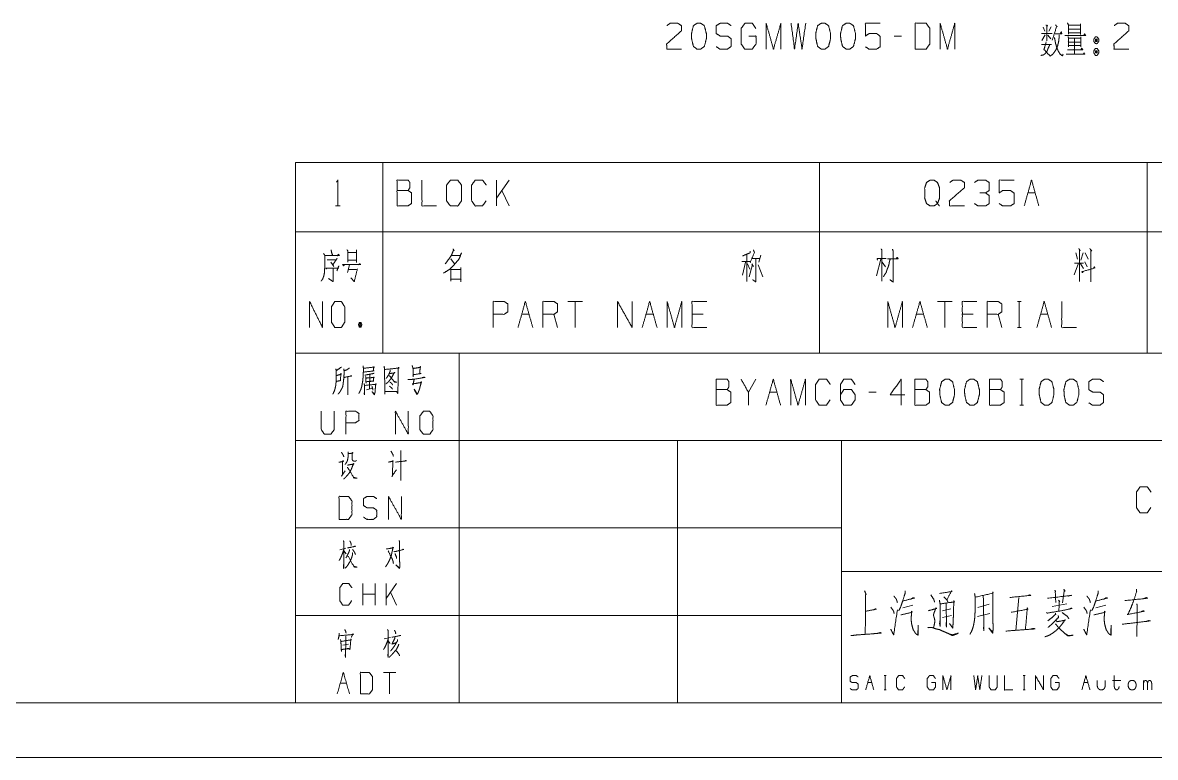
# Model space of a CAD drawing. Header units: millimetres. Extents: x 0 to 420, y 0 to 297.
# Drawn here: x 210 to 313.8, y 0 to 67.3 of the extents above; entities that cross this region are included whole.
import ezdxf

# ---------------------------------------------------------------- set-up
doc = ezdxf.new("R2010")
doc.units = ezdxf.units.MM
doc.layers.add('101', color=7, linetype='Continuous', true_color=0xffffff)

msp = doc.modelspace()

# ---------------------------------------------------------------- linework, layer by layer
at = {"layer": '101', "color": 72, "linetype": 'Continuous', "lineweight": 18}
for p, q in [((303.49, 66.84), (303.65, 66.49)), ((304.23, 66.89), (304, 66.49)), ((290.5, 66.04), (289.83, 66.04)), ((303.68, 66.14), (303.37, 65.64)), ((303.91, 66.11), (304.2, 65.79)), ((303.33, 65.26), (304.25, 65.26)), ((235, 54.46), (235, 48.11)), ((235, 54.46), (243, 54.46)), ((243, 54.46), (243, 48.11)), ((243, 54.46), (283, 54.46)), ((283, 54.46), (283, 48.11)), ((283, 54.46), (313, 54.46)), ((313, 54.46), (313, 48.11)), ((313, 54.46), (338, 54.46)), ((253.41, 50.48), (253.41, 52.85)), ((254.57, 52.85), (253.41, 51.2)), ((254.57, 50.48), (253.9, 51.9)), ((302.09, 51.68), (302.76, 51.68)), ((238.67, 50.48), (239.09, 50.48)), ((235, 48.11), (243, 48.11)), ((235, 48.11), (235, 37)), ((243, 48.11), (243, 37)), ((243, 48.11), (283, 48.11)), ((283, 48.11), (283, 37)), ((283, 48.11), (313, 48.11)), ((313, 48.11), (313, 37)), ((313, 48.11), (338, 48.11)), ((239.76, 46.22), (240.58, 46.22)), ((240.59, 46.45), (240.59, 45.3)), ((276.35, 46.08), (276.35, 43.55)), ((276.78, 45.68), (277.56, 45.68)), ((277.63, 45.98), (277.45, 45.35)), ((306.49, 46.18), (306.62, 45.6)), ((307.15, 46.18), (306.94, 45.53)), ((307.33, 46.2), (307.61, 45.62)), ((239.76, 45.53), (240.58, 45.53)), ((239.95, 45.08), (239.76, 44.38)), ((239.81, 44.65), (240.59, 44.65)), ((249.23, 45.65), (249.55, 45.17)), ((275.88, 45.4), (276.64, 45.4)), ((276.21, 45.35), (275.95, 44.13)), ((276.39, 45.17), (276.6, 44.7)), ((276.87, 45.12), (276.55, 44)), ((276.8, 45.17), (276.94, 44.95)), ((277.38, 45.08), (277.79, 43.98)), ((288.6, 45.62), (288.21, 44.08)), ((288.74, 45.35), (289.04, 44.9)), ((306.72, 45.25), (306.32, 44.17)), ((306.37, 45.25), (307.18, 45.25)), ((306.87, 45.25), (307.18, 44.77)), ((307.31, 45.37), (307.52, 44.92)), ((261.28, 41.74), (259.94, 41.74)), ((260.61, 41.74), (260.61, 39.36)), ((295.14, 41.74), (293.8, 41.74)), ((294.47, 41.74), (294.47, 39.36)), ((301.12, 41.74), (301.46, 41.74)), ((301.3, 41.74), (301.3, 39.36)), ((255.72, 40.56), (256.39, 40.56)), ((259, 39.36), (258.67, 40.56)), ((267.1, 40.56), (267.77, 40.56)), ((272.33, 40.56), (271.32, 40.56)), ((291.86, 40.56), (292.53, 40.56)), ((297.08, 40.56), (296.08, 40.56)), ((299.7, 39.36), (299.36, 40.56)), ((303.24, 40.56), (303.91, 40.56)), ((240.85, 39.81), (240.99, 39.39)), ((301.12, 39.36), (301.46, 39.36)), ((235, 37), (243, 37)), ((243, 37), (283, 37)), ((283, 37), (313, 37)), ((313, 37), (338, 37)), ((241.79, 35.05), (241.78, 33.74)), ((277.15, 34.62), (276.48, 33.44)), ((301.35, 34.62), (301.68, 34.62)), ((301.52, 34.62), (301.52, 32.24)), ((241.5, 33.66), (242.04, 33.81)), ((278.42, 33.44), (279.09, 33.44)), ((288.2, 33.44), (287.53, 33.44)), ((301.35, 32.24), (301.68, 32.24)), ((239.62, 19.15), (239.06, 19.01)), ((239.43, 18.9), (239.63, 18.63)), ((241.17, 13.94), (241.17, 15.91)), ((242.28, 13.94), (242.28, 15.91)), ((243.29, 13.94), (243.29, 15.91)), ((244.25, 15.91), (243.29, 14.54)), ((242.28, 14.94), (241.17, 14.94)), ((244.25, 13.94), (243.7, 15.12)), ((301.25, 14.63), (300.98, 11.62)), ((290.64, 13.69), (291.54, 13.94)), ((294.25, 13.42), (295.03, 13.59)), ((298.54, 14.01), (297.49, 13.73)), ((304.3, 13.8), (305.66, 14.04)), ((308.32, 13.69), (309.22, 13.94)), ((294.25, 12.8), (295.08, 13)), ((297.47, 12.9), (298.59, 13.18)), ((243.7, 10.96), (243.12, 10.84)), ((243.49, 10.67), (243.68, 10.43)), ((239.32, 10.28), (239.85, 10.36)), ((244.18, 7.77), (243.07, 7.77)), ((243.62, 7.77), (243.62, 5.8)), ((288.91, 7.48), (289.1, 7.48)), ((289.01, 7.48), (289.01, 6.17)), ((301.64, 7.48), (301.83, 7.48)), ((301.74, 7.48), (301.74, 6.17)), ((239.1, 6.79), (239.66, 6.79)), ((287.41, 6.84), (287.78, 6.84)), ((307.21, 6.84), (307.58, 6.84)), ((309.85, 7.04), (310.59, 7.04)), ((312.68, 6.17), (312.68, 7.04)), ((288.91, 6.17), (289.1, 6.17)), ((301.64, 6.17), (301.83, 6.17))]:
    msp.add_line(p, q, dxfattribs=at)
at = {"layer": '101', "color": 133, "linetype": 'Continuous', "lineweight": 18}
for p, q in [((235, 37), (415, 37)), ((235, 37), (235, 5)), ((250, 37), (250, 5)), ((235, 29), (415, 29)), ((270, 29), (270, 5)), ((285, 29), (285, 5)), ((235, 21), (285, 21)), ((285, 17), (394, 17)), ((235, 13), (285, 13)), ((25, 5), (415, 5)), ((235, 5), (415, 5)), ((0, 0), (420, 0))]:
    msp.add_line(p, q, dxfattribs=at)
at = {"layer": '101', "color": 72, "linetype": 'Continuous', "lineweight": 18}
for points, knots in [([(269.01, 66.99), (269.32, 67.21), (270.01, 67.21), (270.35, 66.99), (270.35, 66.51), (268.99, 65.31), (269.01, 64.84), (270.35, 64.84)], [0, 0, 0.069691, 0.192979, 0.265274, 0.350227, 0.674741, 0.759752, 1, 1]), ([(272.11, 64.84), (272.45, 65.09), (272.63, 65.79), (272.63, 66.26), (272.45, 66.99), (272.11, 67.21), (271.78, 67.21), (271.44, 66.99), (271.27, 66.26), (271.28, 65.79), (271.44, 65.09), (271.78, 64.84), (272.11, 64.84)], [0, 0, 0.067527, 0.183972, 0.260584, 0.380942, 0.446141, 0.500308, 0.565504, 0.685864, 0.762529, 0.878309, 0.945834, 1, 1]), ([(273.54, 65.06), (273.88, 64.84), (274.57, 64.84), (274.9, 65.09), (274.9, 65.79), (274.57, 66.04), (273.9, 66.04), (273.54, 66.26), (273.54, 66.99), (273.9, 67.21), (274.57, 67.21), (274.9, 66.99)], [0, 0, 0.068036, 0.184054, 0.25452, 0.372335, 0.4428, 0.555843, 0.62637, 0.748393, 0.81892, 0.931964, 1, 1]), ([(276.51, 66.04), (277.18, 66.04), (277.18, 65.31), (276.84, 64.84), (276.15, 64.84), (275.82, 65.31), (275.82, 66.74), (276.17, 67.21), (276.83, 67.21), (277.16, 66.74)], [0, 0, 0.103295, 0.214796, 0.304262, 0.410275, 0.49974, 0.718896, 0.809956, 0.910534, 1, 1]), ([(278.11, 64.84), (278.11, 67.21), (278.78, 64.84), (279.46, 67.21), (279.46, 64.84)], [0, 0, 0.245192, 0.5, 0.754808, 1, 1]), ([(280.39, 67.21), (280.71, 64.84), (281.04, 67.21), (281.4, 64.84), (281.73, 67.21)], [0, 0, 0.249745, 0.499742, 0.750003, 1, 1]), ([(283.5, 64.84), (283.83, 65.09), (284.01, 65.79), (284.01, 66.26), (283.83, 66.99), (283.5, 67.21), (283.16, 67.21), (282.82, 66.99), (282.65, 66.26), (282.67, 65.79), (282.82, 65.09), (283.16, 64.84), (283.5, 64.84)], [0, 0, 0.067527, 0.183972, 0.260584, 0.380942, 0.446141, 0.500308, 0.565504, 0.685864, 0.762529, 0.878309, 0.945834, 1, 1]), ([(285.77, 64.84), (286.11, 65.09), (286.29, 65.79), (286.29, 66.26), (286.11, 66.99), (285.77, 67.21), (285.44, 67.21), (285.1, 66.99), (284.92, 66.26), (284.94, 65.79), (285.1, 65.09), (285.44, 64.84), (285.77, 64.84)], [0, 0, 0.067527, 0.183972, 0.260584, 0.380944, 0.446143, 0.500306, 0.565505, 0.685864, 0.762529, 0.87831, 0.945837, 1, 1]), ([(287.2, 65.06), (287.54, 64.84), (288.23, 64.84), (288.56, 65.06), (288.56, 66.01), (288.23, 66.26), (287.54, 66.26), (287.2, 66.04), (287.2, 67.21), (288.56, 67.21)], [0, 0, 0.062227, 0.168342, 0.230571, 0.376816, 0.441267, 0.547382, 0.609609, 0.79049, 1, 1]), ([(291.77, 64.84), (292.76, 64.84), (293.11, 65.31), (293.11, 66.74), (292.76, 67.21), (291.77, 67.21), (291.77, 64.84)], [0, 0, 0.142136, 0.227161, 0.43179, 0.516815, 0.658951, 1, 1]), ([(294.05, 64.84), (294.05, 67.21), (294.72, 64.84), (295.39, 67.21), (295.39, 64.84)], [0, 0, 0.245192, 0.5, 0.754808, 1, 1]), ([(303.74, 67.04), (303.9, 66.96), (303.83, 67.01), (303.83, 65.61), (303.83, 66.26), (303.33, 66.26), (304.32, 66.26)], [0, 0, 0.046313, 0.069117, 0.437817, 0.608999, 0.739332, 1, 1]), ([(304.62, 67.06), (304.78, 66.89), (304.73, 66.94), (304.32, 65.66)], [0, 0, 0.143532, 0.187763, 1, 1]), ([(304.59, 66.24), (305.19, 66.24), (305.15, 66.44), (305.08, 66.31)], [0, 0, 0.634143, 0.848463, 1, 1]), ([(305.71, 67.24), (305.8, 67.06), (305.8, 66.21), (305.8, 66.34), (306.9, 66.34), (306.9, 66.19), (306.9, 67.16), (306.9, 67.04), (305.8, 67.04), (306.9, 67.04), (306.9, 66.66), (305.8, 66.66)], [0, 0, 0.027307, 0.1457, 0.163111, 0.315748, 0.336641, 0.472445, 0.489856, 0.642493, 0.79513, 0.847363, 1, 1]), ([(309.98, 66.99), (310.3, 67.21), (310.99, 67.21), (311.33, 66.99), (311.33, 66.51), (309.97, 65.31), (309.98, 64.84), (311.33, 64.84)], [0, 0, 0.069691, 0.192976, 0.265274, 0.350227, 0.67474, 0.759752, 1, 1]), ([(303.77, 65.51), (303.56, 64.81), (304.09, 64.24)], [0, 0, 0.48324, 1, 1]), ([(304.94, 66.14), (304.94, 65.84), (304.9, 65.51), (304.81, 65.16), (304.67, 64.81), (304.51, 64.56), (304.34, 64.34), (304.09, 64.19)], [0, 0, 0.134098, 0.280225, 0.44158, 0.610312, 0.742764, 0.870658, 1, 1]), ([(304.51, 65.91), (304.57, 65.66), (304.62, 65.36), (304.73, 65.01), (304.87, 64.66), (305.03, 64.39), (305.26, 64.21), (305.31, 64.39)], [0, 0, 0.122115, 0.267689, 0.442436, 0.622811, 0.774617, 0.912627, 1, 1]), ([(305.48, 66.09), (307.37, 66.09), (307.29, 66.24), (307.2, 66.09)], [0, 0, 0.844514, 0.922255, 1, 1]), ([(305.77, 65.99), (305.8, 65.86), (305.8, 65.04), (305.8, 65.16), (306.93, 65.16), (306.93, 65.04), (306.93, 65.96), (306.93, 65.84), (305.8, 65.84), (305.8, 65.49), (306.93, 65.49), (306.37, 65.49), (306.37, 65.84), (306.37, 64.34), (306.37, 64.79), (305.7, 64.79), (307.11, 64.79), (307.02, 64.94), (306.95, 64.79)], [0, 0, 0.011506, 0.084582, 0.095654, 0.195851, 0.206923, 0.288856, 0.299928, 0.400126, 0.431127, 0.531325, 0.581424, 0.612426, 0.745291, 0.78515, 0.844642, 0.96989, 0.985312, 1, 1]), ([(308.43, 65.96), (308.27, 65.96), (308.13, 65.76), (308.13, 65.54), (308.27, 65.34), (308.43, 65.34), (308.57, 65.54), (308.57, 65.76), (308.43, 65.96)], [0, 0, 0.091013, 0.231147, 0.359873, 0.500007, 0.59102, 0.731147, 0.859873, 1, 1]), ([(308.43, 65.54), (308.43, 65.76), (308.27, 65.76)], [0, 0, 0.585813, 1, 1]), ([(308.27, 65.54), (308.43, 65.54), (308.27, 65.76), (308.27, 65.54)], [0, 0, 0.241164, 0.658904, 1, 1]), ([(304.07, 65.19), (303.93, 64.89), (303.84, 64.66), (303.68, 64.44), (303.52, 64.31), (303.26, 64.26)], [0, 0, 0.251052, 0.434043, 0.642634, 0.795771, 1, 1]), ([(305.59, 64.39), (307.3, 64.39), (307.22, 64.49), (307.14, 64.34)], [0, 0, 0.851381, 0.917656, 1, 1]), ([(308.57, 64.69), (308.43, 64.91), (308.27, 64.91), (308.13, 64.69), (308.13, 64.49), (308.27, 64.26), (308.43, 64.26), (308.57, 64.49), (308.57, 64.69)], [0, 0, 0.149195, 0.238509, 0.38771, 0.5, 0.649201, 0.738515, 0.88771, 1, 1]), ([(308.43, 64.69), (308.27, 64.69), (308.43, 64.49), (308.43, 64.69)], [0, 0, 0.25882, 0.6746, 1, 1]), ([(308.27, 64.69), (308.27, 64.49), (308.43, 64.49)], [0, 0, 0.556982, 1, 1]), ([(238.74, 52.65), (238.88, 52.85), (238.88, 50.48)], [0, 0, 0.093491, 1, 1]), ([(244.3, 51.9), (244.3, 52.85), (245.31, 52.85), (245.47, 52.63), (245.47, 52.15), (245.31, 51.9), (244.3, 51.9), (244.3, 50.48), (245.29, 50.48), (245.62, 50.7), (245.62, 51.68), (245.31, 51.9)], [0, 0, 0.115917, 0.238846, 0.272468, 0.330427, 0.366584, 0.489512, 0.663388, 0.78416, 0.833484, 0.952452, 1, 1]), ([(246.58, 52.85), (246.58, 50.48), (247.92, 50.48)], [0, 0, 0.638733, 1, 1]), ([(249.19, 50.48), (249.86, 50.48), (250.2, 50.95), (250.2, 52.38), (249.86, 52.85), (249.19, 52.85), (248.83, 52.38), (248.83, 50.95), (249.19, 50.48)], [0, 0, 0.102684, 0.191619, 0.409477, 0.498411, 0.601095, 0.691619, 0.909477, 1, 1]), ([(252.45, 50.95), (252.12, 50.48), (251.46, 50.48), (251.13, 50.95), (251.13, 52.38), (251.46, 52.85), (252.14, 52.85), (252.47, 52.38)], [0, 0, 0.11457, 0.243368, 0.357935, 0.638584, 0.753151, 0.88543, 1, 1]), ([(293.65, 50.95), (293.81, 50.7), (293.48, 50.48), (293.14, 50.48), (292.8, 50.7), (292.63, 51.18), (292.63, 52.15), (292.8, 52.63), (293.14, 52.85), (293.48, 52.85), (293.81, 52.63), (293.99, 52.15), (293.99, 51.2), (293.81, 50.7), (293.99, 50.48)], [0, 0, 0.043279, 0.102317, 0.151367, 0.210407, 0.284429, 0.426831, 0.500853, 0.559894, 0.608944, 0.667982, 0.742004, 0.880755, 0.958211, 1, 1]), ([(294.92, 52.63), (295.24, 52.85), (295.93, 52.85), (296.27, 52.63), (296.27, 52.15), (294.9, 50.95), (294.92, 50.48), (296.27, 50.48)], [0, 0, 0.069691, 0.192979, 0.265274, 0.350227, 0.674741, 0.759752, 1, 1]), ([(298.21, 51.68), (298.54, 51.9), (298.54, 52.63), (298.21, 52.85), (297.52, 52.85), (297.18, 52.63)], [0, 0, 0.153872, 0.429851, 0.583723, 0.846122, 1, 1]), ([(299.46, 50.7), (299.79, 50.48), (300.48, 50.48), (300.82, 50.7), (300.82, 51.65), (300.48, 51.9), (299.79, 51.9), (299.46, 51.68), (299.46, 52.85), (300.82, 52.85)], [0, 0, 0.062229, 0.168345, 0.230571, 0.376816, 0.441264, 0.547379, 0.609609, 0.79049, 1, 1]), ([(297.2, 50.7), (297.52, 50.48), (298.21, 50.48), (298.54, 50.7), (298.54, 51.43), (298.21, 51.68), (297.69, 51.68)], [0, 0, 0.124123, 0.34369, 0.472445, 0.703376, 0.836727, 1, 1]), ([(237.56, 46.13), (237.69, 45.95), (237.66, 44.45), (237.59, 44.08), (237.48, 43.78), (237.34, 43.6)], [0, 0, 0.081566, 0.649824, 0.793832, 0.914832, 1, 1]), ([(237.7, 45.95), (239.01, 45.95), (238.93, 46.08), (238.85, 45.9)], [0, 0, 0.79327, 0.883171, 1, 1]), ([(237.89, 45.55), (238.71, 45.55), (238.8, 45.68), (238.41, 45.08), (238.5, 44.95), (238.22, 45.35)], [0, 0, 0.349352, 0.41636, 0.723317, 0.790325, 1, 1]), ([(238.25, 46.45), (238.36, 46), (238.39, 46.08), (238.35, 45.9)], [0, 0, 0.638265, 0.750293, 1, 1]), ([(239.7, 46.47), (239.78, 46.38), (239.78, 45.35)], [0, 0, 0.110318, 1, 1]), ([(249.32, 45.95), (250.08, 45.95), (250.2, 46.18), (249.97, 45.6), (249.55, 45.12), (249.14, 44.7), (248.56, 44.33)], [0, 0, 0.213824, 0.286066, 0.460275, 0.639447, 0.80491, 1, 1]), ([(249.43, 46.55), (249.53, 46.38), (249.48, 46.45), (249.28, 45.98), (249.05, 45.62), (248.7, 45.17)], [0, 0, 0.113643, 0.164652, 0.449685, 0.682203, 1, 1]), ([(276.64, 46.35), (276.64, 46.2), (275.95, 45.9)], [0, 0, 0.166335, 1, 1]), ([(276.94, 46.47), (277.03, 46.22), (276.64, 45.28)], [0, 0, 0.205285, 1, 1]), ([(277.15, 45.68), (277.15, 43.53), (276.87, 43.73)], [0, 0, 0.861245, 1, 1]), ([(288.3, 45.53), (288.28, 45.68), (289.1, 45.68)], [0, 0, 0.156667, 1, 1]), ([(288.64, 46.55), (288.71, 46.45), (288.71, 43.6)], [0, 0, 0.041199, 1, 1]), ([(289.22, 45.65), (290.21, 45.65), (290.12, 45.78), (290.01, 45.65)], [0, 0, 0.757413, 0.874554, 1, 1]), ([(289.68, 46.53), (289.73, 46.38), (289.73, 43.53), (289.43, 43.73)], [0, 0, 0.047209, 0.892896, 1, 1]), ([(306.76, 46.58), (306.87, 46.38), (306.81, 46.45), (306.81, 43.55)], [0, 0, 0.070344, 0.098885, 1, 1]), ([(307.75, 46.58), (307.93, 46.38), (307.86, 46.45), (307.86, 43.53)], [0, 0, 0.081006, 0.11229, 1, 1]), ([(237.91, 44.83), (237.81, 44.7), (237.77, 44.8), (238.91, 44.8), (238.96, 45), (238.79, 44.55)], [0, 0, 0.074524, 0.127161, 0.67261, 0.770465, 1, 1]), ([(238.44, 44.83), (238.44, 43.55), (238.03, 43.83)], [0, 0, 0.721581, 1, 1]), ([(239.46, 45.08), (239.41, 45), (239.32, 45.12), (240.97, 45.12), (240.87, 45.2), (240.76, 45.08)], [0, 0, 0.040633, 0.112439, 0.86841, 0.923643, 1, 1]), ([(240.67, 44.73), (240.37, 43.55), (240.07, 43.9)], [0, 0, 0.725031, 1, 1]), ([(249.16, 44.8), (249.21, 44.73), (249.21, 43.6), (249.21, 43.78), (250.15, 43.78), (250.15, 43.55), (250.15, 44.83), (250.15, 44.65), (249.25, 44.65)], [0, 0, 0.018725, 0.248079, 0.283757, 0.474741, 0.520613, 0.780549, 0.816226, 1, 1]), ([(289.47, 45.62), (289.4, 45.37), (289.36, 45.15), (289.29, 44.9), (289.18, 44.65), (289.1, 44.38), (288.95, 44.17), (288.85, 43.98)], [0, 0, 0.146031, 0.274053, 0.420084, 0.572724, 0.735083, 0.872755, 1, 1]), ([(307.15, 44.5), (307.1, 44.38), (306.99, 44.45), (308.23, 44.8), (308.17, 44.92), (308.1, 44.77)], [0, 0, 0.073272, 0.143369, 0.837239, 0.91051, 1, 1]), ([(236.28, 39.36), (236.28, 41.74), (237.47, 39.36), (237.47, 41.74)], [0, 0, 0.320621, 0.679379, 1, 1]), ([(238.6, 39.36), (239.2, 39.36), (239.5, 39.84), (239.5, 41.26), (239.2, 41.74), (238.6, 41.74), (238.29, 41.26), (238.29, 39.84), (238.6, 39.36)], [0, 0, 0.094594, 0.183574, 0.409674, 0.498654, 0.593248, 0.683574, 0.909674, 1, 1]), ([(253.11, 39.36), (253.11, 41.74), (254.11, 41.74), (254.45, 41.51), (254.45, 40.79), (254.1, 40.56), (253.11, 40.56)], [0, 0, 0.401146, 0.571314, 0.639588, 0.762043, 0.832817, 1, 1]), ([(257.66, 39.36), (257.66, 41.74), (258.67, 41.74), (259, 41.51), (259, 40.79), (258.67, 40.56), (257.66, 40.56)], [0, 0, 0.400952, 0.571034, 0.639278, 0.761674, 0.829918, 1, 1]), ([(264.49, 39.36), (264.49, 41.74), (265.83, 39.36), (265.83, 41.74)], [0, 0, 0.317574, 0.682426, 1, 1]), ([(269.04, 39.36), (269.04, 41.74), (269.71, 39.36), (270.38, 41.74), (270.38, 39.36)], [0, 0, 0.245192, 0.5, 0.754808, 1, 1]), ([(272.66, 39.36), (271.32, 39.36), (271.32, 41.74), (272.66, 41.74)], [0, 0, 0.26539, 0.73461, 1, 1]), ([(289.25, 39.36), (289.25, 41.74), (289.92, 39.36), (290.59, 41.74), (290.59, 39.36)], [0, 0, 0.245192, 0.5, 0.754808, 1, 1]), ([(297.42, 39.36), (296.08, 39.36), (296.08, 41.74), (297.42, 41.74)], [0, 0, 0.26539, 0.73461, 1, 1]), ([(298.35, 39.36), (298.35, 41.74), (299.36, 41.74), (299.7, 41.51), (299.7, 40.79), (299.36, 40.56), (298.35, 40.56)], [0, 0, 0.400952, 0.571034, 0.639278, 0.761674, 0.829918, 1, 1]), ([(305.18, 41.74), (305.18, 39.36), (306.53, 39.36)], [0, 0, 0.638733, 1, 1]), ([(240.85, 39.39), (240.99, 39.39), (241.07, 39.61), (240.99, 39.81), (240.85, 39.81), (240.77, 39.61), (240.85, 39.39), (240.99, 39.81)], [0, 0, 0.086283, 0.23189, 0.363169, 0.449452, 0.580731, 0.726338, 1, 1]), ([(239.2, 35.73), (239.14, 35.69), (238.72, 35.4), (238.69, 35.58), (238.73, 35.4), (238.73, 34.83), (238.72, 34.47), (238.7, 34.23), (238.67, 33.99), (238.62, 33.77), (238.56, 33.55), (238.48, 33.39), (238.42, 33.26)], [0, 0, 0.024363, 0.186803, 0.243942, 0.302154, 0.485023, 0.597668, 0.675195, 0.753199, 0.825098, 0.898191, 0.953346, 1, 1]), ([(239.94, 35.64), (239.69, 35.47), (239.45, 35.4), (239.42, 35.58), (239.45, 35.31), (239.44, 35.05), (239.42, 34.76), (239.4, 34.52), (239.37, 34.3), (239.34, 34.05), (239.3, 33.88), (239.22, 33.74), (239.14, 33.59), (239.06, 33.46), (238.98, 33.35), (238.9, 33.26)], [0, 0, 0.096323, 0.172941, 0.229419, 0.31342, 0.396988, 0.487497, 0.564126, 0.634338, 0.711439, 0.768976, 0.817389, 0.871907, 0.92032, 0.962889, 1, 1]), ([(241.2, 35.84), (241.21, 35.64), (241.21, 35.29), (241.2, 34.96), (241.18, 34.74), (241.15, 34.45), (241.11, 34.21), (241.06, 33.94), (241, 33.74), (240.92, 33.55), (240.79, 33.3)], [0, 0, 0.076501, 0.212087, 0.339339, 0.424292, 0.535104, 0.630036, 0.733301, 0.813244, 0.895184, 1, 1]), ([(241.25, 35.62), (242.21, 35.73), (242.17, 35.78), (242.12, 35.38), (242.2, 35.38), (241.23, 35.27)], [0, 0, 0.39108, 0.416924, 0.577585, 0.60892, 1, 1]), ([(243.12, 35.8), (243.15, 35.51), (243.18, 33.24), (243.17, 33.48), (244.27, 33.48), (244.2, 33.5), (244.04, 33.48)], [0, 0, 0.069512, 0.617083, 0.675676, 0.942511, 0.962039, 1, 1]), ([(243.17, 35.51), (244.48, 35.64), (244.43, 35.71), (244.4, 35.51), (244.38, 33.52), (244.37, 33.3), (244.26, 33.48)], [0, 0, 0.32813, 0.348326, 0.398409, 0.893176, 0.948286, 1, 1]), ([(243.68, 35.49), (243.68, 35.38), (243.54, 35.05), (243.37, 34.78), (243.29, 34.67)], [0, 0, 0.119857, 0.510439, 0.853216, 1, 1]), ([(245.69, 35.86), (245.76, 35.6), (245.76, 34.83), (245.76, 35.03), (246.51, 35.14), (246.38, 35.14), (246.41, 35.69), (246.43, 35.78), (246.46, 35.71), (246.35, 35.69), (245.76, 35.6)], [0, 0, 0.076615, 0.294118, 0.350048, 0.563217, 0.598361, 0.753969, 0.779212, 0.799823, 0.831203, 1, 1]), ([(238.76, 34.41), (238.8, 34.43), (239.15, 34.5), (239.11, 34.47), (239.15, 35.16), (239.19, 35.07), (238.75, 34.96)], [0, 0, 0.022681, 0.239273, 0.269981, 0.676983, 0.732557, 1, 1]), ([(239.44, 34.78), (240.14, 34.92), (240.09, 34.94), (240.01, 34.89)], [0, 0, 0.834819, 0.895271, 1, 1]), ([(239.79, 34.83), (239.79, 33.19), (239.78, 33.3), (239.79, 33.48)], [0, 0, 0.849785, 0.907773, 1, 1]), ([(242.2, 35.18), (242.15, 35.14), (241.76, 35.07), (241.54, 35.03), (241.34, 34.98)], [0, 0, 0.07226, 0.516589, 0.766867, 1, 1]), ([(241.42, 34.87), (241.43, 34.72), (241.46, 34.27), (241.45, 34.39), (242.18, 34.45), (242.12, 34.45), (242.17, 34.85), (242.2, 34.78), (241.43, 34.72)], [0, 0, 0.056492, 0.217482, 0.258029, 0.525926, 0.548635, 0.694164, 0.720796, 1, 1]), ([(243.6, 35.16), (243.66, 35.14), (244.1, 35.2), (244.06, 35.27), (243.85, 34.85), (243.7, 34.63), (243.56, 34.45), (243.42, 34.3), (243.26, 34.19)], [0, 0, 0.033928, 0.260451, 0.302015, 0.540804, 0.679359, 0.795007, 0.902031, 1, 1]), ([(243.57, 34.92), (243.62, 34.92), (244.1, 34.34), (244.27, 34.34), (244.1, 34.39), (244.02, 34.43)], [0, 0, 0.037884, 0.645156, 0.784053, 0.927468, 1, 1]), ([(243.65, 34.36), (243.82, 34.21), (243.9, 34.1)], [0, 0, 0.630834, 1, 1]), ([(245.27, 34.58), (245.48, 34.58), (245.88, 34.63), (246.88, 34.78), (246.77, 34.8), (246.61, 34.76)], [0, 0, 0.107045, 0.322389, 0.855631, 0.914429, 1, 1]), ([(245.87, 34.63), (245.76, 34.1), (245.72, 34.19), (246.55, 34.32), (246.51, 34.41), (246.51, 34.32), (246.41, 33.94), (246.35, 33.7), (246.27, 33.5), (246.21, 33.35), (246.16, 33.24), (246.13, 33.22), (245.85, 33.72), (246.15, 33.26)], [0, 0, 0.136367, 0.159976, 0.371153, 0.396349, 0.418608, 0.516111, 0.579315, 0.633124, 0.675136, 0.705359, 0.714999, 0.861275, 1, 1]), ([(273.53, 33.67), (273.53, 34.62), (274.54, 34.62), (274.7, 34.39), (274.7, 33.92), (274.54, 33.67), (273.53, 33.67), (273.53, 32.24), (274.52, 32.24), (274.86, 32.47), (274.86, 33.44), (274.54, 33.67)], [0, 0, 0.115917, 0.238847, 0.27247, 0.330428, 0.366585, 0.489515, 0.66339, 0.784165, 0.833487, 0.952454, 1, 1]), ([(276.48, 32.24), (276.48, 33.44), (275.81, 34.62)], [0, 0, 0.469958, 1, 1]), ([(280.36, 32.24), (280.36, 34.62), (281.03, 32.24), (281.71, 34.62), (281.71, 32.24)], [0, 0, 0.245192, 0.5, 0.754808, 1, 1]), ([(283.96, 32.72), (283.63, 32.24), (282.97, 32.24), (282.64, 32.72), (282.64, 34.14), (282.97, 34.62), (283.65, 34.62), (283.98, 34.14)], [0, 0, 0.114567, 0.243366, 0.357935, 0.638584, 0.753154, 0.885433, 1, 1]), ([(284.91, 33.19), (285.23, 33.67), (285.92, 33.67), (286.26, 33.19), (286.26, 32.72), (285.92, 32.24), (285.23, 32.24), (284.91, 32.72), (284.91, 34.14), (285.23, 34.62), (285.92, 34.62), (286.26, 34.14)], [0, 0, 0.076964, 0.169762, 0.248074, 0.312019, 0.39033, 0.483128, 0.560092, 0.751927, 0.828891, 0.921688, 1, 1]), ([(290.81, 33.19), (289.47, 33.19), (290.48, 34.62), (290.48, 32.24)], [0, 0, 0.245869, 0.565294, 1, 1]), ([(291.74, 33.67), (291.74, 34.62), (292.75, 34.62), (292.91, 34.39), (292.91, 33.92), (292.75, 33.67), (291.74, 33.67), (291.74, 32.24), (292.73, 32.24), (293.07, 32.47), (293.07, 33.44), (292.75, 33.67)], [0, 0, 0.115917, 0.238845, 0.272468, 0.330427, 0.366583, 0.489512, 0.663388, 0.78416, 0.833484, 0.952452, 1, 1]), ([(294.85, 32.24), (295.19, 32.49), (295.36, 33.19), (295.36, 33.67), (295.19, 34.39), (294.85, 34.62), (294.52, 34.62), (294.18, 34.39), (294, 33.67), (294.02, 33.19), (294.18, 32.49), (294.52, 32.24), (294.85, 32.24)], [0, 0, 0.067524, 0.18397, 0.260583, 0.380943, 0.446139, 0.500306, 0.565503, 0.685862, 0.762528, 0.878309, 0.945833, 1, 1]), ([(297.13, 32.24), (297.46, 32.49), (297.64, 33.19), (297.64, 33.67), (297.46, 34.39), (297.13, 34.62), (296.79, 34.62), (296.46, 34.39), (296.28, 33.67), (296.3, 33.19), (296.46, 32.49), (296.79, 32.24), (297.13, 32.24)], [0, 0, 0.067527, 0.183972, 0.260584, 0.380943, 0.446142, 0.500305, 0.565504, 0.685864, 0.762529, 0.87831, 0.945837, 1, 1]), ([(298.57, 33.67), (298.57, 34.62), (299.58, 34.62), (299.74, 34.39), (299.74, 33.92), (299.58, 33.67), (298.57, 33.67), (298.57, 32.24), (299.56, 32.24), (299.9, 32.47), (299.9, 33.44), (299.58, 33.67)], [0, 0, 0.115917, 0.238845, 0.272468, 0.330427, 0.366583, 0.489512, 0.663388, 0.78416, 0.833484, 0.952452, 1, 1]), ([(303.96, 32.24), (304.29, 32.49), (304.47, 33.19), (304.47, 33.67), (304.29, 34.39), (303.96, 34.62), (303.62, 34.62), (303.29, 34.39), (303.11, 33.67), (303.13, 33.19), (303.29, 32.49), (303.62, 32.24), (303.96, 32.24)], [0, 0, 0.067524, 0.18397, 0.260583, 0.380943, 0.446139, 0.500306, 0.565503, 0.685862, 0.762528, 0.878309, 0.945833, 1, 1]), ([(306.23, 32.24), (306.57, 32.49), (306.75, 33.19), (306.75, 33.67), (306.57, 34.39), (306.23, 34.62), (305.9, 34.62), (305.56, 34.39), (305.39, 33.67), (305.4, 33.19), (305.56, 32.49), (305.9, 32.24), (306.23, 32.24)], [0, 0, 0.067524, 0.18397, 0.260583, 0.380943, 0.446139, 0.500306, 0.565503, 0.685862, 0.762528, 0.878309, 0.945833, 1, 1]), ([(307.66, 32.47), (308, 32.24), (308.69, 32.24), (309.02, 32.49), (309.02, 33.19), (308.69, 33.44), (308.02, 33.44), (307.66, 33.67), (307.66, 34.39), (308.02, 34.62), (308.69, 34.62), (309.02, 34.39)], [0, 0, 0.068037, 0.184056, 0.254519, 0.372335, 0.442798, 0.555842, 0.62637, 0.748394, 0.818922, 0.931966, 1, 1]), ([(241.29, 34.23), (241.31, 34.03), (241.32, 33.52), (241.31, 33.19), (241.29, 33.28), (241.32, 33.5)], [0, 0, 0.147471, 0.523365, 0.768668, 0.835023, 1, 1]), ([(241.32, 34.05), (242.39, 34.16), (242.35, 34.23), (242.34, 34.12), (242.29, 33.61), (242.28, 33.41), (242.21, 33.19), (242.01, 33.48), (242.23, 33.26)], [0, 0, 0.374083, 0.399749, 0.43883, 0.61759, 0.687459, 0.767887, 0.891105, 1, 1]), ([(242, 33.94), (242.06, 33.77), (242.09, 33.63)], [0, 0, 0.579215, 1, 1]), ([(243.59, 33.99), (243.79, 33.83), (243.88, 33.72)], [0, 0, 0.637944, 1, 1]), ([(237.36, 31.68), (237.36, 30), (237.64, 29.58), (238.23, 29.58), (238.54, 30), (238.54, 31.68)], [0, 0, 0.33715, 0.438599, 0.557782, 0.66285, 1, 1]), ([(239.62, 29.58), (239.62, 31.68), (240.51, 31.68), (240.81, 31.48), (240.81, 30.84), (240.49, 30.64), (239.62, 30.64)], [0, 0, 0.401145, 0.571312, 0.639588, 0.762043, 0.832818, 1, 1]), ([(244.15, 29.58), (244.15, 31.68), (245.33, 29.58), (245.33, 31.68)], [0, 0, 0.317575, 0.682425, 1, 1]), ([(246.71, 29.58), (247.3, 29.58), (247.59, 30), (247.59, 31.26), (247.3, 31.68), (246.71, 31.68), (246.39, 31.26), (246.39, 30), (246.71, 29.58)], [0, 0, 0.102684, 0.19162, 0.409478, 0.498414, 0.601098, 0.69162, 0.909478, 1, 1]), ([(243.74, 28.03), (243.93, 27.7), (243.96, 27.56)], [0, 0, 0.736529, 1, 1]), ([(244.63, 28.09), (244.65, 27.94), (244.65, 25.36), (244.63, 25.53), (244.65, 25.75)], [0, 0, 0.049515, 0.872926, 0.929447, 1, 1]), ([(238.96, 27.01), (239.39, 27.1), (239.32, 27.19), (239.31, 27.01), (239.29, 25.84), (239.21, 25.75), (239.54, 26.22)], [0, 0, 0.167422, 0.209474, 0.278414, 0.733408, 0.779231, 1, 1]), ([(239.2, 27.94), (239.39, 27.63), (239.42, 27.5)], [0, 0, 0.726452, 1, 1]), ([(239.81, 27.98), (239.82, 27.78), (239.82, 27.56), (239.79, 27.37), (239.75, 27.17), (239.68, 27.03), (239.62, 26.92), (239.54, 26.81)], [0, 0, 0.161539, 0.340478, 0.503498, 0.668955, 0.787647, 0.890428, 1, 1]), ([(239.84, 27.81), (240.26, 27.85), (240.23, 27.92), (240.18, 27.74), (240.18, 27.59), (240.18, 27.3), (240.2, 27.23), (240.23, 27.17), (240.29, 27.14), (240.37, 27.12), (240.48, 27.12), (240.54, 27.14), (240.59, 27.19)], [0, 0, 0.256861, 0.301243, 0.412007, 0.505689, 0.679669, 0.720918, 0.765306, 0.805452, 0.854617, 0.920845, 0.960991, 1, 1]), ([(243.51, 27.03), (243.94, 27.12), (243.91, 27.17), (243.88, 25.8), (243.82, 25.71), (244.24, 26.33)], [0, 0, 0.163595, 0.183435, 0.685805, 0.725489, 1, 1]), ([(244.15, 27.03), (245.16, 27.14), (245.1, 27.17), (244.97, 27.12)], [0, 0, 0.837047, 0.891364, 1, 1]), ([(239.75, 26.75), (240.35, 26.86), (240.31, 26.92), (240.17, 26.53), (240.09, 26.35), (240.01, 26.2), (239.89, 26), (239.75, 25.82), (239.6, 25.67), (239.5, 25.55), (239.4, 25.49)], [0, 0, 0.254941, 0.288363, 0.462053, 0.541623, 0.612966, 0.709673, 0.80267, 0.888733, 0.952733, 1, 1]), ([(239.73, 26.55), (239.76, 26.55), (240.34, 25.58), (240.63, 25.55), (240.34, 25.62), (240.26, 25.71)], [0, 0, 0.016597, 0.617583, 0.775731, 0.937327, 1, 1]), ([(238.98, 21.79), (239.85, 21.79), (240.17, 22.21), (240.17, 23.47), (239.85, 23.89), (238.98, 23.89), (238.98, 21.79)], [0, 0, 0.142136, 0.227161, 0.43179, 0.516816, 0.658952, 1, 1]), ([(241.23, 21.99), (241.52, 21.79), (242.13, 21.79), (242.43, 22.01), (242.43, 22.63), (242.13, 22.85), (241.54, 22.85), (241.23, 23.05), (241.23, 23.69), (241.54, 23.89), (242.13, 23.89), (242.43, 23.69)], [0, 0, 0.068036, 0.184055, 0.254519, 0.372335, 0.4428, 0.555844, 0.62637, 0.748394, 0.81892, 0.931964, 1, 1]), ([(243.51, 21.79), (243.51, 23.89), (244.69, 21.79), (244.69, 23.89)], [0, 0, 0.317575, 0.682425, 1, 1]), ([(313.35, 22.86), (313.02, 22.38), (312.36, 22.38), (312.03, 22.86), (312.03, 24.28), (312.36, 24.76), (313.03, 24.76), (313.37, 24.28)], [0, 0, 0.114569, 0.243367, 0.357936, 0.638583, 0.753153, 0.885431, 1, 1]), ([(239.37, 19.83), (239.44, 19.71), (239.41, 19.75), (239.41, 17.31), (239.38, 17.45), (239.41, 17.66)], [0, 0, 0.048142, 0.065074, 0.880813, 0.930182, 1, 1]), ([(239.97, 19.83), (240.06, 19.65), (240.09, 19.52), (240.09, 19.4)], [0, 0, 0.449924, 0.728677, 1, 1]), ([(244.5, 19.85), (244.53, 19.63), (244.53, 18.05), (244.55, 17.54), (244.53, 17.33), (244.52, 17.29), (244.2, 17.62), (244.52, 17.33)], [0, 0, 0.066217, 0.519982, 0.669307, 0.729162, 0.741827, 0.875056, 1, 1]), ([(239.41, 19.01), (239.32, 18.72), (239.22, 18.47), (239.12, 18.24), (239, 18.03)], [0, 0, 0.285939, 0.539663, 0.775435, 1, 1]), ([(240.2, 18.72), (240.22, 18.55), (240.13, 18.26), (240.04, 18.03), (239.94, 17.85), (239.76, 17.56), (239.66, 17.43), (239.53, 17.31)], [0, 0, 0.103476, 0.291956, 0.443856, 0.576191, 0.787107, 0.887318, 1, 1]), ([(239.94, 19.03), (239.92, 18.86), (239.78, 18.57), (239.68, 18.36), (239.62, 18.28)], [0, 0, 0.201933, 0.596284, 0.876828, 1, 1]), ([(239.75, 19.17), (240.49, 19.32), (240.44, 19.34), (240.36, 19.29)], [0, 0, 0.838754, 0.907252, 1, 1]), ([(240.22, 19.03), (240.39, 18.8), (240.44, 18.69), (240.49, 18.57)], [0, 0, 0.535199, 0.744449, 1, 1]), ([(243.33, 19.07), (243.98, 19.19), (243.93, 19.25), (243.89, 19.01), (243.83, 18.76), (243.77, 18.49), (243.65, 18.16), (243.52, 17.89), (243.51, 17.85), (243.39, 17.66), (243.25, 17.45)], [0, 0, 0.244428, 0.272774, 0.366789, 0.461906, 0.564547, 0.695473, 0.807142, 0.823507, 0.905515, 1, 1]), ([(243.48, 18.92), (243.87, 18.12), (243.95, 17.89), (243.96, 17.74)], [0, 0, 0.70022, 0.886543, 1, 1]), ([(244.01, 18.84), (244.05, 18.82), (244.9, 19.03), (244.84, 19.05), (244.78, 19.01)], [0, 0, 0.045965, 0.873307, 0.932104, 1, 1]), ([(239.81, 18.43), (239.85, 18.38), (240.36, 17.43), (240.64, 17.41), (240.38, 17.47), (240.3, 17.56)], [0, 0, 0.033497, 0.633662, 0.788434, 0.938664, 1, 1]), ([(244.11, 18.65), (244.24, 18.34), (244.25, 18.2)], [0, 0, 0.698424, 1, 1]), ([(240.14, 14.34), (239.87, 13.94), (239.32, 13.94), (239.05, 14.34), (239.05, 15.52), (239.32, 15.91), (239.88, 15.91), (240.16, 15.52)], [0, 0, 0.114569, 0.243366, 0.357935, 0.638584, 0.753153, 0.885431, 1, 1]), ([(287.13, 15.25), (287.27, 14.9), (287.23, 15.01), (287.2, 14.28), (287.2, 12.25), (287.18, 11.28)], [0, 0, 0.088891, 0.116032, 0.287978, 0.770794, 1, 1]), ([(289.81, 14.76), (290.03, 14.49), (290.08, 14.35), (290.13, 14.18)], [0, 0, 0.519919, 0.73571, 1, 1]), ([(290.83, 15.25), (290.83, 15.01), (290.59, 14.25), (290.42, 13.73), (290.25, 13.42)], [0, 0, 0.124612, 0.535976, 0.817159, 1, 1]), ([(290.66, 14.32), (291.71, 14.59), (291.54, 14.59), (291.37, 14.49)], [0, 0, 0.745411, 0.862774, 1, 1]), ([(293.2, 14.87), (293.47, 14.45), (293.54, 14.21)], [0, 0, 0.661595, 1, 1]), ([(294, 15.01), (295.13, 15.18), (295.1, 15.25), (294.66, 14.42), (294.37, 14.7), (294.69, 14.38), (294.74, 14.25)], [0, 0, 0.361753, 0.385074, 0.683733, 0.811934, 0.953357, 1, 1]), ([(297.2, 15.01), (297.27, 14.59), (297.25, 14.18), (297.25, 13.45), (297.22, 12.8), (297.17, 12.42), (297.1, 12.04), (296.98, 11.66), (296.88, 11.45), (296.78, 11.28)], [0, 0, 0.110336, 0.219176, 0.409317, 0.581468, 0.681885, 0.783317, 0.887931, 0.947989, 1, 1]), ([(297.27, 14.66), (298.91, 15.04), (298.86, 15.14), (298.86, 14.63), (298.88, 13.21), (298.88, 12.38), (298.91, 11.87), (298.88, 11.52), (298.88, 11.35), (298.52, 11.83), (298.86, 11.45)], [0, 0, 0.250211, 0.267275, 0.344454, 0.55544, 0.678925, 0.756189, 0.80777, 0.833496, 0.923863, 1, 1]), ([(298, 14.8), (298.05, 12.07), (298.05, 11.59), (298.03, 11.8), (298.05, 12.21)], [0, 0, 0.711345, 0.837386, 0.891777, 1, 1]), ([(300.42, 14.63), (302.34, 14.83), (302.25, 14.87), (302.08, 14.8)], [0, 0, 0.870762, 0.917258, 1, 1]), ([(303.88, 14.56), (306.08, 14.83), (305.95, 14.83), (305.81, 14.76)], [0, 0, 0.886329, 0.935184, 1, 1]), ([(304.54, 15.32), (304.64, 15.18), (304.59, 15.18), (304.64, 14.18)], [0, 0, 0.138589, 0.178592, 1, 1]), ([(305.37, 15.39), (305.51, 15.21), (305.42, 15.28), (305.25, 14.14)], [0, 0, 0.151118, 0.230947, 1, 1]), ([(307.49, 14.76), (307.71, 14.49), (307.76, 14.35), (307.81, 14.18)], [0, 0, 0.519919, 0.73571, 1, 1]), ([(308.51, 15.25), (308.51, 15.01), (308.27, 14.25), (308.1, 13.73), (307.93, 13.42)], [0, 0, 0.124612, 0.535976, 0.817159, 1, 1]), ([(308.34, 14.32), (309.39, 14.59), (309.22, 14.59), (309.05, 14.49)], [0, 0, 0.745418, 0.86277, 1, 1]), ([(310.98, 14.35), (313.05, 14.56), (312.95, 14.63), (312.68, 14.52)], [0, 0, 0.836554, 0.884532, 1, 1]), ([(312.05, 15.39), (312.05, 15.18), (311.73, 14.21), (311.51, 13.66), (311.24, 13.07), (311.2, 13.07), (312.76, 13.38), (312.66, 13.42), (312.44, 13.32)], [0, 0, 0.046524, 0.275032, 0.408545, 0.553501, 0.564465, 0.92219, 0.945453, 1, 1]), ([(287.23, 13.38), (288.2, 13.56), (288.13, 13.59), (287.96, 13.52)], [0, 0, 0.788943, 0.853361, 1, 1]), ([(289.52, 13.76), (289.74, 13.45), (289.79, 13.35), (289.83, 13.18)], [0, 0, 0.564231, 0.734008, 1, 1]), ([(292.96, 13.42), (293.74, 13.63), (293.66, 13.69), (293.59, 13.49), (293.47, 13.18), (293.44, 13.04), (293.47, 12.87), (293.54, 12.66), (293.57, 12.42), (293.49, 12.07), (293.44, 11.87)], [0, 0, 0.288064, 0.323943, 0.402265, 0.521269, 0.571261, 0.63341, 0.711732, 0.798322, 0.924133, 1, 1]), ([(293.98, 14.38), (294.05, 14.01), (294.05, 12), (294, 12.25), (294.05, 12.59)], [0, 0, 0.129595, 0.800553, 0.883167, 1, 1]), ([(294.05, 14.04), (294.93, 14.18), (295.35, 14.21), (295.3, 14.35), (295.27, 13.28), (295.25, 12.63), (295.22, 12.07), (295.2, 11.83), (294.91, 12.25)], [0, 0, 0.19844, 0.29133, 0.324006, 0.56283, 0.709269, 0.832622, 0.88681, 1, 1]), ([(294.61, 14.07), (294.61, 13.21), (294.64, 12.38), (294.64, 11.9), (294.59, 12.14), (294.64, 12.56)], [0, 0, 0.304008, 0.595981, 0.766226, 0.853067, 1, 1]), ([(300.56, 13.28), (302.1, 13.56), (302.03, 13.66), (301.86, 11.69)], [0, 0, 0.426351, 0.460965, 1, 1]), ([(303.78, 13.25), (303.86, 13.21), (303.9, 13.21), (305.15, 13.42), (306.15, 13.63), (306.08, 13.66), (305.91, 13.59)], [0, 0, 0.030219, 0.048442, 0.519512, 0.900991, 0.93121, 1, 1]), ([(304.9, 14.38), (305, 14.28), (304.95, 14.25), (304.93, 13.42)], [0, 0, 0.138047, 0.196037, 1, 1]), ([(307.2, 13.76), (307.42, 13.45), (307.47, 13.35), (307.51, 13.18)], [0, 0, 0.564239, 0.734012, 1, 1]), ([(312.07, 14.04), (312.1, 13.87), (312.07, 11.07), (312.05, 11.35), (312.07, 11.69)], [0, 0, 0.048504, 0.826565, 0.903707, 1, 1]), ([(289.52, 11.73), (289.79, 11.21), (290.13, 13.49)], [0, 0, 0.202025, 1, 1]), ([(290.44, 13.04), (291.49, 13.28), (291.44, 13.38), (291.42, 13.14), (291.4, 12.8), (291.4, 12.56), (291.42, 12.28), (291.52, 11.87), (291.59, 11.66), (291.69, 11.52), (291.79, 11.35), (291.91, 11.25), (292.05, 11.18), (292.03, 12.11), (292.01, 11.25)], [0, 0, 0.198341, 0.219427, 0.264158, 0.327895, 0.3724, 0.423461, 0.501845, 0.542306, 0.573453, 0.609975, 0.639452, 0.669269, 0.84099, 1, 1]), ([(304.69, 12.49), (304.76, 12.42), (305.54, 12.56), (305.49, 12.59), (305.2, 12.18), (305.03, 11.97), (304.83, 11.76), (304.61, 11.56), (304.37, 11.38), (304.1, 11.21), (303.88, 11.11), (303.64, 11.04)], [0, 0, 0.029336, 0.260529, 0.277957, 0.425844, 0.50411, 0.587085, 0.675092, 0.762231, 0.855274, 0.926064, 1, 1]), ([(304.61, 13.21), (304.64, 13.07), (304.59, 13.07), (304.3, 12.8), (303.9, 12.49)], [0, 0, 0.128573, 0.17333, 0.54243, 1, 1]), ([(304.86, 13), (304.9, 12.76), (304.86, 12.8), (304.51, 12.42), (304.22, 12.14), (303.93, 11.9)], [0, 0, 0.154138, 0.191518, 0.510905, 0.762591, 1, 1]), ([(305.22, 13.25), (305.71, 12.9), (305.83, 12.69)], [0, 0, 0.713213, 1, 1]), ([(307.2, 11.73), (307.47, 11.21), (307.81, 13.49)], [0, 0, 0.202027, 1, 1]), ([(308.12, 13.04), (309.17, 13.28), (309.12, 13.38), (309.1, 13.14), (309.08, 12.8), (309.08, 12.56), (309.1, 12.28), (309.2, 11.87), (309.27, 11.66), (309.37, 11.52), (309.47, 11.35), (309.59, 11.25), (309.73, 11.18), (309.71, 12.11), (309.68, 11.25)], [0, 0, 0.198341, 0.219426, 0.264158, 0.327895, 0.3724, 0.423461, 0.501845, 0.542305, 0.57345, 0.609972, 0.639449, 0.66927, 0.84099, 1, 1]), ([(310.71, 12.18), (313.29, 12.49), (313.17, 12.52), (312.95, 12.45)], [0, 0, 0.879479, 0.922284, 1, 1]), ([(239.51, 11.71), (239.6, 11.5), (239.63, 11.36)], [0, 0, 0.60334, 1, 1]), ([(243.43, 11.69), (243.49, 11.59), (243.48, 11.61), (243.48, 9.16), (243.46, 9.35), (243.48, 9.56)], [0, 0, 0.039885, 0.048389, 0.86771, 0.930393, 1, 1]), ([(244.06, 11.65), (244.16, 11.44), (244.18, 11.36), (244.16, 11.3)], [0, 0, 0.609647, 0.831592, 1, 1]), ([(285.88, 11.14), (286.47, 11.21), (287.88, 11.31), (288.64, 11.38), (288.57, 11.42), (288.3, 11.35)], [0, 0, 0.188617, 0.642502, 0.885462, 0.911348, 1, 1]), ([(292.93, 11.87), (293.13, 11.9), (293.35, 11.87), (293.66, 11.76), (293.98, 11.69), (294.44, 11.49), (294.86, 11.31), (295.18, 11.14), (295.74, 11.38), (295.18, 11.21), (294.91, 11.28)], [0, 0, 0.051192, 0.108601, 0.194771, 0.278606, 0.409731, 0.525759, 0.619013, 0.776803, 0.92843, 1, 1]), ([(300.08, 11.56), (302.74, 11.76), (302.61, 11.8), (302.39, 11.76)], [0, 0, 0.884285, 0.926313, 1, 1]), ([(304.59, 12.18), (304.66, 12.18), (304.81, 11.97), (305.34, 11.45), (305.76, 11.11), (306.22, 11.18), (305.78, 11.14), (305.59, 11.28)], [0, 0, 0.026517, 0.118384, 0.388536, 0.584008, 0.7538, 0.913392, 1, 1]), ([(238.98, 11.36), (238.98, 11.17), (238.93, 10.88), (238.9, 10.78)], [0, 0, 0.316024, 0.817546, 1, 1]), ([(238.98, 11.13), (240.3, 11.25), (240.27, 11.32), (240.1, 10.99)], [0, 0, 0.748923, 0.787787, 1, 1]), ([(239.12, 10.8), (239.15, 10.61), (239.2, 9.7), (239.19, 9.87), (239.92, 9.95), (239.83, 9.97), (239.67, 9.93)], [0, 0, 0.083431, 0.487204, 0.560752, 0.886551, 0.926463, 1, 1]), ([(239.92, 9.95), (239.98, 9.85), (240.07, 10.84), (240.1, 10.76), (239.17, 10.61)], [0, 0, 0.055629, 0.522276, 0.563362, 1, 1]), ([(239.57, 11.07), (239.6, 11.03), (239.58, 9.14), (239.55, 9.33), (239.58, 9.56)], [0, 0, 0.021551, 0.822258, 0.902418, 1, 1]), ([(243.49, 10.82), (243.36, 10.49), (243.26, 10.24), (243.17, 10.05), (243.05, 9.87)], [0, 0, 0.339096, 0.594725, 0.790666, 1, 1]), ([(244.35, 10.78), (244.34, 10.67), (244.16, 10.36), (244.15, 10.34), (244.02, 10.14), (243.87, 9.93), (243.71, 9.74)], [0, 0, 0.084867, 0.374487, 0.395069, 0.594277, 0.800098, 1, 1]), ([(244.11, 11.01), (244.09, 10.88), (243.84, 10.38), (243.81, 10.36), (244.27, 10.51)], [0, 0, 0.104845, 0.570656, 0.600711, 1, 1]), ([(243.81, 10.99), (244.63, 11.15), (244.57, 11.17), (244.46, 11.11)], [0, 0, 0.811187, 0.871426, 1, 1]), ([(244.46, 10.36), (244.41, 10.22), (244.24, 9.89), (244.06, 9.68), (243.87, 9.45), (243.71, 9.29), (243.58, 9.16)], [0, 0, 0.100504, 0.349351, 0.529547, 0.726521, 0.879827, 1, 1]), ([(244.18, 9.81), (244.47, 9.45), (244.53, 9.29), (244.44, 9.49)], [0, 0, 0.533337, 0.737998, 1, 1]), ([(238.82, 5.8), (239.38, 7.77), (239.94, 5.8)], [0, 0, 0.500001, 1, 1]), ([(240.94, 5.8), (241.76, 5.8), (242.06, 6.19), (242.06, 7.37), (241.76, 7.77), (240.94, 7.77), (240.94, 5.8)], [0, 0, 0.142137, 0.227162, 0.431791, 0.516816, 0.658952, 1, 1]), ([(285.8, 6.3), (285.99, 6.17), (286.37, 6.17), (286.55, 6.31), (286.55, 6.7), (286.37, 6.84), (286, 6.84), (285.8, 6.96), (285.8, 7.36), (286, 7.48), (286.37, 7.48), (286.55, 7.36)], [0, 0, 0.068034, 0.184057, 0.25452, 0.372334, 0.442797, 0.555846, 0.626371, 0.748393, 0.818918, 0.931966, 1, 1]), ([(290.79, 6.44), (290.6, 6.17), (290.24, 6.17), (290.05, 6.44), (290.05, 7.22), (290.24, 7.48), (290.61, 7.48), (290.8, 7.22)], [0, 0, 0.114569, 0.243366, 0.357935, 0.638584, 0.753153, 0.885431, 1, 1]), ([(293.25, 6.84), (293.62, 6.84), (293.62, 6.44), (293.44, 6.17), (293.06, 6.17), (292.87, 6.44), (292.87, 7.22), (293.07, 7.48), (293.43, 7.48), (293.61, 7.22)], [0, 0, 0.103295, 0.214796, 0.304261, 0.410274, 0.49974, 0.718896, 0.809958, 0.910535, 1, 1]), ([(294.3, 6.17), (294.3, 7.48), (294.67, 6.17), (295.04, 7.48), (295.04, 6.17)], [0, 0, 0.245192, 0.5, 0.754808, 1, 1]), ([(297.13, 7.48), (297.3, 6.17), (297.49, 7.48), (297.68, 6.17), (297.87, 7.48)], [0, 0, 0.249746, 0.499742, 0.750003, 1, 1]), ([(298.54, 7.48), (298.54, 6.44), (298.72, 6.17), (299.09, 6.17), (299.28, 6.44), (299.28, 7.48)], [0, 0, 0.337152, 0.438599, 0.557781, 0.662848, 1, 1]), ([(299.95, 7.48), (299.95, 6.17), (300.7, 6.17)], [0, 0, 0.638735, 1, 1]), ([(302.78, 6.17), (302.78, 7.48), (303.52, 6.17), (303.52, 7.48)], [0, 0, 0.317574, 0.682426, 1, 1]), ([(304.57, 6.84), (304.94, 6.84), (304.94, 6.44), (304.75, 6.17), (304.37, 6.17), (304.19, 6.44), (304.19, 7.22), (304.38, 7.48), (304.74, 7.48), (304.93, 7.22)], [0, 0, 0.103295, 0.214796, 0.304261, 0.410274, 0.49974, 0.718896, 0.809958, 0.910535, 1, 1]), ([(307.03, 6.17), (307.4, 7.48), (307.77, 6.17)], [0, 0, 0.500001, 1, 1]), ([(310.45, 6.49), (310.4, 6.3), (310.29, 6.19), (310.16, 6.19), (310.04, 6.3), (310, 6.49), (310, 7.5)], [0, 0, 0.107406, 0.190396, 0.26402, 0.350759, 0.456999, 1, 1]), ([(308.44, 7.04), (308.44, 6.52), (308.5, 6.34), (308.61, 6.22), (308.74, 6.17), (308.87, 6.17), (309.01, 6.22), (309.11, 6.34), (309.17, 6.52), (309.17, 7.04)], [0, 0, 0.242016, 0.329107, 0.404862, 0.470732, 0.529268, 0.595138, 0.670893, 0.757984, 1, 1]), ([(311.33, 6.34), (311.44, 6.22), (311.57, 6.17), (311.7, 6.17), (311.84, 6.22), (311.94, 6.34), (312, 6.52), (312, 6.71), (311.94, 6.88), (311.84, 7), (311.7, 7.04), (311.57, 7.04), (311.44, 7), (311.33, 6.88), (311.27, 6.71), (311.27, 6.52), (311.33, 6.34)], [0, 0, 0.063224, 0.118198, 0.167051, 0.222025, 0.285248, 0.357933, 0.432348, 0.5, 0.563224, 0.618198, 0.667051, 0.722025, 0.785248, 0.8529, 0.927315, 1, 1]), ([(312.68, 6.78), (312.71, 6.93), (312.81, 7.03), (312.92, 7.03), (313.02, 6.93), (313.05, 6.78), (313.05, 6.17)], [0, 0, 0.118877, 0.224452, 0.306993, 0.412569, 0.533091, 1, 1]), ([(313.05, 6.78), (313.08, 6.93), (313.18, 7.03), (313.3, 7.03), (313.39, 6.93), (313.43, 6.78), (313.43, 6.17)], [0, 0, 0.118605, 0.223938, 0.31376, 0.413913, 0.53416, 1, 1])]:
    msp.add_open_spline(points, degree=1, knots=knots, dxfattribs=at)
for points in [[(301.75, 50.48), (302.42, 52.85), (303.09, 50.48)], [(255.38, 39.36), (256.05, 41.74), (256.73, 39.36)], [(266.76, 39.36), (267.44, 41.74), (268.11, 39.36)], [(291.52, 39.36), (292.2, 41.74), (292.87, 39.36)], [(302.91, 39.36), (303.58, 41.74), (304.25, 39.36)], [(278.09, 32.24), (278.76, 34.62), (279.43, 32.24)], [(287.23, 6.17), (287.6, 7.48), (287.97, 6.17)]]:
    msp.add_open_spline(points, degree=1, dxfattribs=at)

doc.saveas('drawing.dxf')
